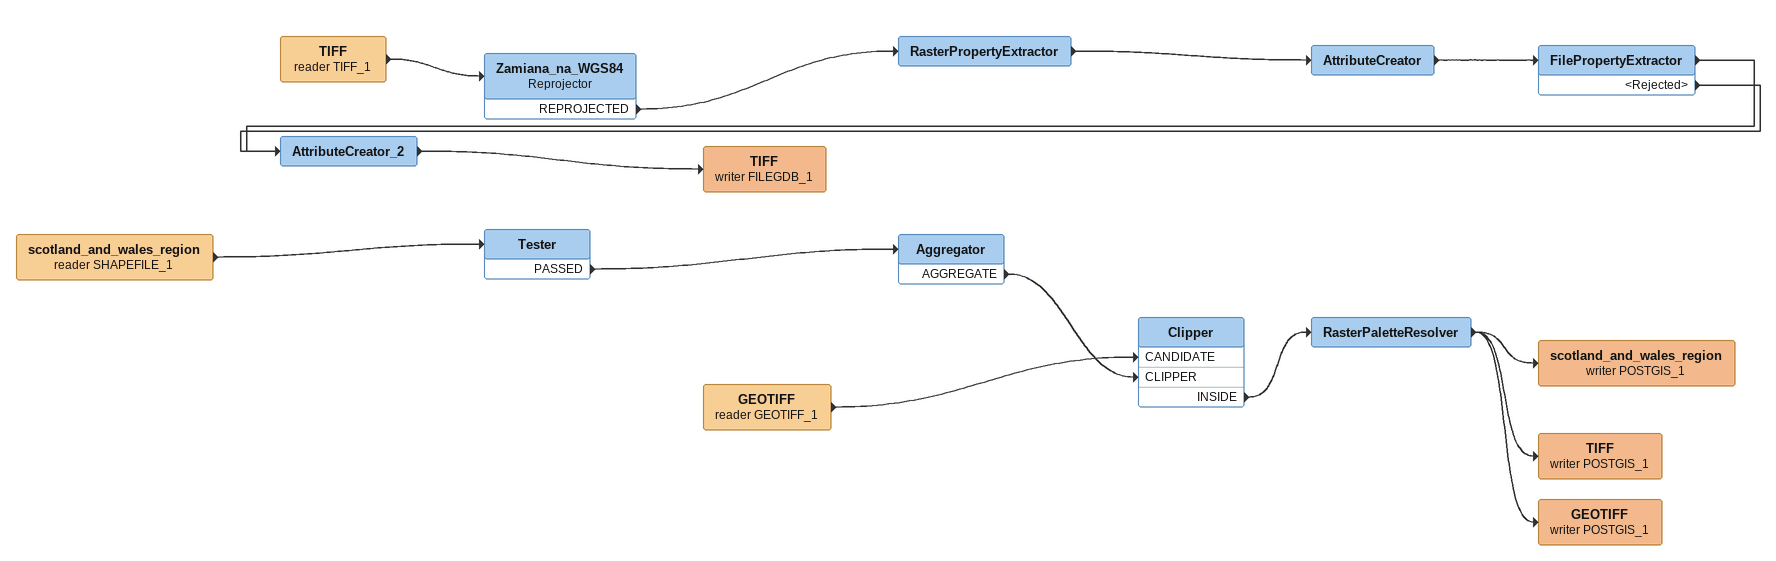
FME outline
scotland_and_wales_region (reader SHAPEFILE_1)
    -> Tester
Tester
    PASSED -> Aggregator
Aggregator
    AGGREGATE -> Clipper [CLIPPER]
TIFF (reader TIFF_1)
    -> Zamiana_na_WGS84
Zamiana_na_WGS84: Reprojector
    REPROJECTED -> RasterPropertyExtractor
RasterPropertyExtractor
    -> AttributeCreator
AttributeCreator
    -> FilePropertyExtractor
FilePropertyExtractor
    -> AttributeCreator_2
    <Rejected> -> AttributeCreator_2
AttributeCreator_2
    -> TIFF (writer FILEGDB_1)
TIFF (writer FILEGDB_1)
GEOTIFF (reader GEOTIFF_1)
    -> Clipper [CANDIDATE]
Clipper
    INSIDE -> RasterPaletteResolver
RasterPaletteResolver
    -> scotland_and_wales_region (writer POSTGIS_1)
    -> GEOTIFF (writer POSTGIS_1)
    -> TIFF (writer POSTGIS_1)
scotland_and_wales_region (writer POSTGIS_1)
TIFF (writer POSTGIS_1)
GEOTIFF (writer POSTGIS_1)
